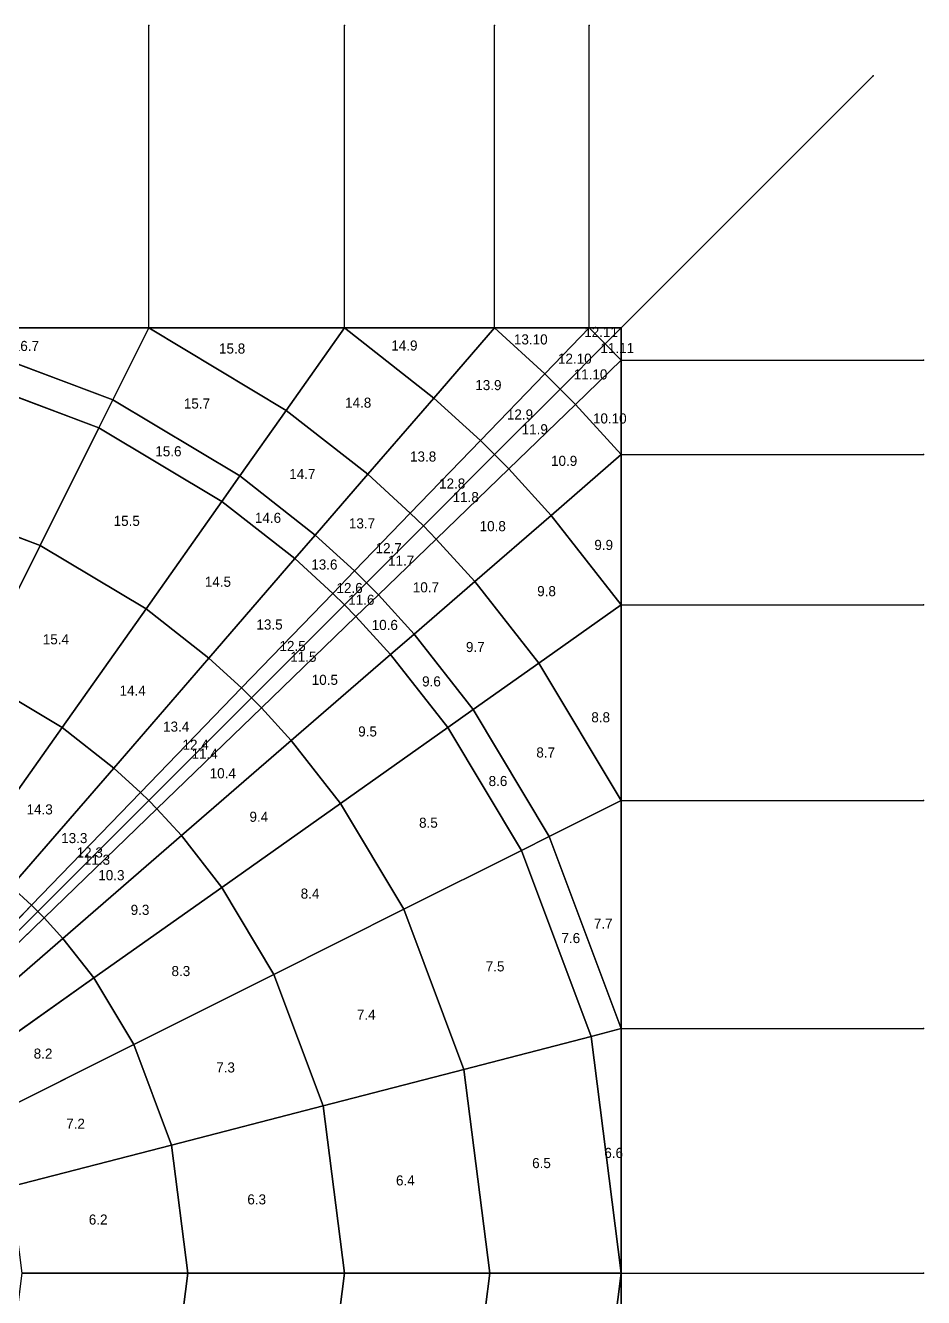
# Model space of a CAD drawing. Header units: metres. Extents: x -2.48 to 2.48, y -2.48 to 2.48.
# Drawn here: x 0.693 to 2.475, y -0.048 to 2.475 of the extents above; entities that cross this region are included whole.
import ezdxf
from ezdxf.enums import TextEntityAlignment as Align

# ---------------------------------------------------------------- set-up
doc = ezdxf.new("R2010")
doc.units = ezdxf.units.M

msp = doc.modelspace()

# ---------------------------------------------------------------- linework, layer by layer
at = {"layer": 'ang'}
msp.add_line((1.875, 1.875, 0), (2.375, 2.375, -10), dxfattribs=at)
msp.add_point((2.375, 2.375, -10), dxfattribs=at)
at = {"layer": 'ArchiBranchesEsterni'}
for p, q in [((0.9375, 1.875, 1.6238), (0.9375, 2.475, -1.3762)), ((1.3258, 1.875, 1.3258), (1.3258, 2.475, -1.6742)), ((1.6238, 1.875, 0.9375), (1.6238, 2.475, -2.0625)), ((1.8111, 1.875, 0.4853), (1.8111, 2.475, -2.5147)), ((1.875, 1.8111, 0.4853), (2.475, 1.8111, -2.5147)), ((1.875, 1.6238, 0.9375), (2.475, 1.6238, -2.0625)), ((1.875, 1.3258, 1.3258), (2.475, 1.3258, -1.6742)), ((1.875, 0.9375, 1.6238), (2.475, 0.9375, -1.3762)), ((1.875, 0.4853, 1.8111), (2.475, 0.4853, -1.1889)), ((1.875, 0, 1.875), (2.475, 0, -1.125))]:
    msp.add_line(p, q, dxfattribs=at)
at = {"layer": 'ArcoBranches'}
for p, q in [((0.9375, 1.875, 1.6238), (0.4853, 1.875, 1.8111)), ((1.3258, 1.875, 1.3258), (0.9375, 1.875, 1.6238)), ((1.6238, 1.875, 0.9375), (1.3258, 1.875, 1.3258)), ((1.8111, 1.875, 0.4853), (1.6238, 1.875, 0.9375)), ((1.875, 1.875, 0), (1.8111, 1.875, 0.4853)), ((1.875, 1.8111, 0.4853), (1.875, 1.875, 0)), ((1.875, 1.6238, 0.9375), (1.875, 1.8111, 0.4853)), ((1.875, 1.3258, 1.3258), (1.875, 1.6238, 0.9375)), ((1.875, 0.9375, 1.6238), (1.875, 1.3258, 1.3258)), ((1.875, 0.4853, 1.8111), (1.875, 0.9375, 1.6238)), ((1.875, 0, 1.875), (1.875, 0.4853, 1.8111)), ((1.875, -0.4853, 1.8111), (1.875, 0, 1.875))]:
    msp.add_line(p, q, dxfattribs=at)
at = {"layer": 'ColmoBranches'}
for p, q in [((0.6863, 0, 2.5613), (1.0147, 0, 2.4498)), ((1.0147, 0, 2.4498), (1.3258, 0, 2.2964)), ((1.3258, 0, 2.2964), (1.6142, 0, 2.1037)), ((1.6142, 0, 2.1037), (1.875, 0, 1.875))]:
    msp.add_line(p, q, dxfattribs=at)
at = {"layer": 'ColmoNodes'}
for p in [(1.0147, 0, 2.4498), (1.3258, 0, 2.2964), (1.6142, 0, 2.1037), (1.875, 0, 1.875)]:
    msp.add_point(p, dxfattribs=at)
at = {"layer": 'DiagonaliBranches'}
for p, q in [((1.8433, 1.8433, 0.4853), (1.875, 1.875, 0)), ((1.7539, 1.7539, 0.9375), (1.8433, 1.8433, 0.4853)), ((1.6238, 1.6238, 1.3258), (1.7539, 1.7539, 0.9375)), ((1.4823, 1.4823, 1.6238), (1.6238, 1.6238, 1.3258)), ((1.3695, 1.3695, 1.8111), (1.4823, 1.4823, 1.6238)), ((1.3258, 1.3258, 1.875), (1.3695, 1.3695, 1.8111)), ((1.1414, 1.1414, 2.1037), (1.3258, 1.3258, 1.875)), ((0.9375, 0.9375, 2.2964), (1.1414, 1.1414, 2.1037)), ((0.7175, 0.7175, 2.4498), (0.9375, 0.9375, 2.2964)), ((0.4853, 0.4853, 2.5613), (0.7175, 0.7175, 2.4498))]:
    msp.add_line(p, q, dxfattribs=at)
at = {"layer": 'DiagonaliNodes'}
for p in [(1.875, 1.875, 0), (1.8433, 1.8433, 0.4853), (1.7539, 1.7539, 0.9375), (1.6238, 1.6238, 1.3258), (1.4823, 1.4823, 1.6238), (1.3695, 1.3695, 1.8111), (1.3258, 1.3258, 1.875), (1.1414, 1.1414, 2.1037), (0.9375, 0.9375, 2.2964), (0.7175, 0.7175, 2.4498)]:
    msp.add_point(p, dxfattribs=at)
at = {"layer": 'Faces'}
for points in [[(0.8385, 1.6771, 1.875), (0.4698, 1.8152, 1.875), (0.4853, 1.875, 1.8111), (0.8662, 1.7323, 1.8111)], [(0.8662, 1.7323, 1.8111), (0.4853, 1.875, 1.8111), (0.4853, 1.875, 1.8111), (0.9375, 1.875, 1.6238)], [(1.1182, 1.5814, 1.8111), (0.8662, 1.7323, 1.8111), (0.9375, 1.875, 1.6238), (1.2103, 1.7116, 1.6238)], [(1.2103, 1.7116, 1.6238), (0.9375, 1.875, 1.6238), (0.9375, 1.875, 1.6238), (1.3258, 1.875, 1.3258)], [(1.3724, 1.5847, 1.6238), (1.2103, 1.7116, 1.6238), (1.3258, 1.875, 1.3258), (1.5033, 1.7359, 1.3258)], [(1.5033, 1.7359, 1.3258), (1.3258, 1.875, 1.3258), (1.3258, 1.875, 1.3258), (1.6238, 1.875, 0.9375)], [(1.5954, 1.6517, 1.3258), (1.5033, 1.7359, 1.3258), (1.6238, 1.875, 0.9375), (1.7232, 1.784, 0.9375)], [(1.7232, 1.784, 0.9375), (1.6238, 1.875, 0.9375), (1.6238, 1.875, 0.9375), (1.8111, 1.875, 0.4853)], [(1.7539, 1.7539, 0.9375), (1.7232, 1.784, 0.9375), (1.8111, 1.875, 0.4853), (1.8433, 1.8433, 0.4853)], [(1.8433, 1.8433, 0.4853), (1.8111, 1.875, 0.4853), (1.8111, 1.875, 0.4853), (1.875, 1.875, 0)], [(1.875, 1.8111, 0.4853), (1.8433, 1.8433, 0.4853), (1.875, 1.875, 0), (1.875, 1.8111, 0.4853)], [(1.784, 1.7232, 0.9375), (1.7539, 1.7539, 0.9375), (1.8433, 1.8433, 0.4853), (1.875, 1.8111, 0.4853)], [(0.7219, 1.4438, 2.1037), (0.4045, 1.5627, 2.1037), (0.4698, 1.8152, 1.875), (0.8385, 1.6771, 1.875)], [(1.875, 1.6238, 0.9375), (1.784, 1.7232, 0.9375), (1.875, 1.8111, 0.4853), (1.875, 1.6238, 0.9375)], [(1.6238, 1.6238, 1.3258), (1.5954, 1.6517, 1.3258), (1.7232, 1.784, 0.9375), (1.7539, 1.7539, 0.9375)], [(1.6517, 1.5954, 1.3258), (1.6238, 1.6238, 1.3258), (1.7539, 1.7539, 0.9375), (1.784, 1.7232, 0.9375)], [(1.0825, 1.5309, 1.875), (0.8385, 1.6771, 1.875), (0.8662, 1.7323, 1.8111), (1.1182, 1.5814, 1.8111)], [(1.4564, 1.5078, 1.6238), (1.3724, 1.5847, 1.6238), (1.5033, 1.7359, 1.3258), (1.5954, 1.6517, 1.3258)], [(1.7359, 1.5033, 1.3258), (1.6517, 1.5954, 1.3258), (1.784, 1.7232, 0.9375), (1.875, 1.6238, 0.9375)], [(1.2679, 1.4641, 1.8111), (1.1182, 1.5814, 1.8111), (1.2103, 1.7116, 1.6238), (1.3724, 1.5847, 1.6238)], [(0.932, 1.318, 2.1037), (0.7219, 1.4438, 2.1037), (0.8385, 1.6771, 1.875), (1.0825, 1.5309, 1.875)], [(1.4823, 1.4823, 1.6238), (1.4564, 1.5078, 1.6238), (1.5954, 1.6517, 1.3258), (1.6238, 1.6238, 1.3258)], [(1.5078, 1.4564, 1.6238), (1.4823, 1.4823, 1.6238), (1.6238, 1.6238, 1.3258), (1.6517, 1.5954, 1.3258)], [(1.875, 1.3258, 1.3258), (1.7359, 1.5033, 1.3258), (1.875, 1.6238, 0.9375), (1.875, 1.3258, 1.3258)], [(1.5847, 1.3724, 1.6238), (1.5078, 1.4564, 1.6238), (1.6517, 1.5954, 1.3258), (1.7359, 1.5033, 1.3258)], [(1.2275, 1.4174, 1.875), (1.0825, 1.5309, 1.875), (1.1182, 1.5814, 1.8111), (1.2679, 1.4641, 1.8111)], [(1.3456, 1.393, 1.8111), (1.2679, 1.4641, 1.8111), (1.3724, 1.5847, 1.6238), (1.4564, 1.5078, 1.6238)], [(0.5929, 1.1859, 2.2964), (0.3322, 1.2835, 2.2964), (0.4045, 1.5627, 2.1037), (0.7219, 1.4438, 2.1037)], [(1.0568, 1.2202, 2.1037), (0.932, 1.318, 2.1037), (1.0825, 1.5309, 1.875), (1.2275, 1.4174, 1.875)], [(1.3695, 1.3695, 1.8111), (1.3456, 1.393, 1.8111), (1.4564, 1.5078, 1.6238), (1.4823, 1.4823, 1.6238)], [(1.7116, 1.2103, 1.6238), (1.5847, 1.3724, 1.6238), (1.7359, 1.5033, 1.3258), (1.875, 1.3258, 1.3258)], [(1.3026, 1.3486, 1.875), (1.2275, 1.4174, 1.875), (1.2679, 1.4641, 1.8111), (1.3456, 1.393, 1.8111)], [(1.393, 1.3456, 1.8111), (1.3695, 1.3695, 1.8111), (1.4823, 1.4823, 1.6238), (1.5078, 1.4564, 1.6238)], [(0.7655, 1.0825, 2.2964), (0.5929, 1.1859, 2.2964), (0.7219, 1.4438, 2.1037), (0.932, 1.318, 2.1037)], [(1.4641, 1.2679, 1.8111), (1.393, 1.3456, 1.8111), (1.5078, 1.4564, 1.6238), (1.5847, 1.3724, 1.6238)], [(1.1215, 1.161, 2.1037), (1.0568, 1.2202, 2.1037), (1.2275, 1.4174, 1.875), (1.3026, 1.3486, 1.875)], [(1.3258, 1.3258, 1.875), (1.3026, 1.3486, 1.875), (1.3456, 1.393, 1.8111), (1.3695, 1.3695, 1.8111)], [(1.3486, 1.3026, 1.875), (1.3258, 1.3258, 1.875), (1.3695, 1.3695, 1.8111), (1.393, 1.3456, 1.8111)], [(1.5814, 1.1182, 1.8111), (1.4641, 1.2679, 1.8111), (1.5847, 1.3724, 1.6238), (1.7116, 1.2103, 1.6238)], [(1.1414, 1.1414, 2.1037), (1.1215, 1.161, 2.1037), (1.3026, 1.3486, 1.875), (1.3258, 1.3258, 1.875)], [(1.4174, 1.2275, 1.875), (1.3486, 1.3026, 1.875), (1.393, 1.3456, 1.8111), (1.4641, 1.2679, 1.8111)], [(0.868, 1.0022, 2.2964), (0.7655, 1.0825, 2.2964), (0.932, 1.318, 2.1037), (1.0568, 1.2202, 2.1037)], [(1.161, 1.1215, 2.1037), (1.1414, 1.1414, 2.1037), (1.3258, 1.3258, 1.875), (1.3486, 1.3026, 1.875)], [(1.875, 0.9375, 1.6238), (1.7116, 1.2103, 1.6238), (1.875, 1.3258, 1.3258), (1.875, 0.9375, 1.6238)], [(1.2202, 1.0568, 2.1037), (1.161, 1.1215, 2.1037), (1.3486, 1.3026, 1.875), (1.4174, 1.2275, 1.875)], [(1.5309, 1.0825, 1.875), (1.4174, 1.2275, 1.875), (1.4641, 1.2679, 1.8111), (1.5814, 1.1182, 1.8111)], [(0.9211, 0.9536, 2.2964), (0.868, 1.0022, 2.2964), (1.0568, 1.2202, 2.1037), (1.1215, 1.161, 2.1037)], [(1.318, 0.932, 2.1037), (1.2202, 1.0568, 2.1037), (1.4174, 1.2275, 1.875), (1.5309, 1.0825, 1.875)], [(1.7323, 0.8662, 1.8111), (1.5814, 1.1182, 1.8111), (1.7116, 1.2103, 1.6238), (1.875, 0.9375, 1.6238)], [(0.5859, 0.8285, 2.4498), (0.4538, 0.9076, 2.4498), (0.5929, 1.1859, 2.2964), (0.7655, 1.0825, 2.2964)], [(0.9375, 0.9375, 2.2964), (0.9211, 0.9536, 2.2964), (1.1215, 1.161, 2.1037), (1.1414, 1.1414, 2.1037)], [(0.9536, 0.9211, 2.2964), (0.9375, 0.9375, 2.2964), (1.1414, 1.1414, 2.1037), (1.161, 1.1215, 2.1037)], [(1.0022, 0.868, 2.2964), (0.9536, 0.9211, 2.2964), (1.161, 1.1215, 2.1037), (1.2202, 1.0568, 2.1037)], [(1.6771, 0.8385, 1.875), (1.5309, 1.0825, 1.875), (1.5814, 1.1182, 1.8111), (1.7323, 0.8662, 1.8111)], [(0.6643, 0.7671, 2.4498), (0.5859, 0.8285, 2.4498), (0.7655, 1.0825, 2.2964), (0.868, 1.0022, 2.2964)], [(1.4438, 0.7219, 2.1037), (1.318, 0.932, 2.1037), (1.5309, 1.0825, 1.875), (1.6771, 0.8385, 1.875)], [(1.0825, 0.7655, 2.2964), (1.0022, 0.868, 2.2964), (1.2202, 1.0568, 2.1037), (1.318, 0.932, 2.1037)], [(0.705, 0.7299, 2.4498), (0.6643, 0.7671, 2.4498), (0.868, 1.0022, 2.2964), (0.9211, 0.9536, 2.2964)], [(0.7175, 0.7175, 2.4498), (0.705, 0.7299, 2.4498), (0.9211, 0.9536, 2.2964), (0.9375, 0.9375, 2.2964)], [(0.7299, 0.705, 2.4498), (0.7175, 0.7175, 2.4498), (0.9375, 0.9375, 2.2964), (0.9536, 0.9211, 2.2964)], [(1.875, 0.4853, 1.8111), (1.7323, 0.8662, 1.8111), (1.875, 0.9375, 1.6238), (1.875, 0.4853, 1.8111)], [(0.7671, 0.6643, 2.4498), (0.7299, 0.705, 2.4498), (0.9536, 0.9211, 2.2964), (1.0022, 0.868, 2.2964)], [(1.1859, 0.5929, 2.2964), (1.0825, 0.7655, 2.2964), (1.318, 0.932, 2.1037), (1.4438, 0.7219, 2.1037)], [(0.8285, 0.5859, 2.4498), (0.7671, 0.6643, 2.4498), (1.0022, 0.868, 2.2964), (1.0825, 0.7655, 2.2964)], [(1.8152, 0.4698, 1.875), (1.6771, 0.8385, 1.875), (1.7323, 0.8662, 1.8111), (1.875, 0.4853, 1.8111)], [(1.5627, 0.4045, 2.1037), (1.4438, 0.7219, 2.1037), (1.6771, 0.8385, 1.875), (1.8152, 0.4698, 1.875)], [(0.4768, 0.4936, 2.5613), (0.4493, 0.5188, 2.5613), (0.6643, 0.7671, 2.4498), (0.705, 0.7299, 2.4498)], [(0.9076, 0.4538, 2.4498), (0.8285, 0.5859, 2.4498), (1.0825, 0.7655, 2.2964), (1.1859, 0.5929, 2.2964)], [(0.4853, 0.4853, 2.5613), (0.4768, 0.4936, 2.5613), (0.705, 0.7299, 2.4498), (0.7175, 0.7175, 2.4498)], [(0.4936, 0.4768, 2.5613), (0.4853, 0.4853, 2.5613), (0.7175, 0.7175, 2.4498), (0.7299, 0.705, 2.4498)], [(1.2835, 0.3322, 2.2964), (1.1859, 0.5929, 2.2964), (1.4438, 0.7219, 2.1037), (1.5627, 0.4045, 2.1037)], [(0.5188, 0.4493, 2.5613), (0.4936, 0.4768, 2.5613), (0.7299, 0.705, 2.4498), (0.7671, 0.6643, 2.4498)], [(0.5604, 0.3962, 2.5613), (0.5188, 0.4493, 2.5613), (0.7671, 0.6643, 2.4498), (0.8285, 0.5859, 2.4498)], [(0.6138, 0.3069, 2.5613), (0.5604, 0.3962, 2.5613), (0.8285, 0.5859, 2.4498), (0.9076, 0.4538, 2.4498)], [(0.9824, 0.2543, 2.4498), (0.9076, 0.4538, 2.4498), (1.1859, 0.5929, 2.2964), (1.2835, 0.3322, 2.2964)], [(1.875, 0, 1.875), (1.8152, 0.4698, 1.875), (1.875, 0.4853, 1.8111), (1.875, 0, 1.875)], [(1.6142, 0, 2.1037), (1.5627, 0.4045, 2.1037), (1.8152, 0.4698, 1.875), (1.875, 0, 1.875)], [(0.6644, 0.172, 2.5613), (0.6138, 0.3069, 2.5613), (0.9076, 0.4538, 2.4498), (0.9824, 0.2543, 2.4498)], [(1.3258, 0, 2.2964), (1.2835, 0.3322, 2.2964), (1.5627, 0.4045, 2.1037), (1.6142, 0, 2.1037)], [(1.0147, 0, 2.4498), (0.9824, 0.2543, 2.4498), (1.2835, 0.3322, 2.2964), (1.3258, 0, 2.2964)], [(0.6863, 0, 2.5613), (0.6644, 0.172, 2.5613), (0.9824, 0.2543, 2.4498), (1.0147, 0, 2.4498)], [(0.6644, -0.172, 2.5613), (0.6863, 0, 2.5613), (1.0147, 0, 2.4498), (0.9824, -0.2543, 2.4498)], [(0.9824, -0.2543, 2.4498), (1.0147, 0, 2.4498), (1.3258, 0, 2.2964), (1.2835, -0.3322, 2.2964)], [(1.2835, -0.3322, 2.2964), (1.3258, 0, 2.2964), (1.6142, 0, 2.1037), (1.5627, -0.4045, 2.1037)], [(1.5627, -0.4045, 2.1037), (1.6142, 0, 2.1037), (1.875, 0, 1.875), (1.8152, -0.4698, 1.875)], [(1.8152, -0.4698, 1.875), (1.875, 0, 1.875), (1.875, 0, 1.875), (1.875, -0.4853, 1.8111)]]:
    msp.add_3dface(points, dxfattribs=at)
at = {"layer": 'MeridianiBranches'}
for p, q in [((0.8662, 1.7323, 1.8111), (0.9375, 1.875, 1.6238)), ((1.2103, 1.7116, 1.6238), (1.3258, 1.875, 1.3258)), ((1.5033, 1.7359, 1.3258), (1.6238, 1.875, 0.9375)), ((1.7232, 1.784, 0.9375), (1.8111, 1.875, 0.4853)), ((1.784, 1.7232, 0.9375), (1.875, 1.8111, 0.4853)), ((1.5954, 1.6517, 1.3258), (1.7232, 1.784, 0.9375)), ((0.8385, 1.6771, 1.875), (0.8662, 1.7323, 1.8111)), ((1.3724, 1.5847, 1.6238), (1.5033, 1.7359, 1.3258)), ((1.6517, 1.5954, 1.3258), (1.784, 1.7232, 0.9375)), ((1.1182, 1.5814, 1.8111), (1.2103, 1.7116, 1.6238)), ((0.7219, 1.4438, 2.1037), (0.8385, 1.6771, 1.875)), ((1.4564, 1.5078, 1.6238), (1.5954, 1.6517, 1.3258)), ((1.7359, 1.5033, 1.3258), (1.875, 1.6238, 0.9375)), ((1.5078, 1.4564, 1.6238), (1.6517, 1.5954, 1.3258)), ((1.0825, 1.5309, 1.875), (1.1182, 1.5814, 1.8111)), ((1.2679, 1.4641, 1.8111), (1.3724, 1.5847, 1.6238)), ((0.932, 1.318, 2.1037), (1.0825, 1.5309, 1.875)), ((1.3456, 1.393, 1.8111), (1.4564, 1.5078, 1.6238)), ((1.5847, 1.3724, 1.6238), (1.7359, 1.5033, 1.3258)), ((1.2275, 1.4174, 1.875), (1.2679, 1.4641, 1.8111)), ((0.5929, 1.1859, 2.2964), (0.7219, 1.4438, 2.1037)), ((1.393, 1.3456, 1.8111), (1.5078, 1.4564, 1.6238)), ((1.0568, 1.2202, 2.1037), (1.2275, 1.4174, 1.875)), ((1.3026, 1.3486, 1.875), (1.3456, 1.393, 1.8111)), ((1.4641, 1.2679, 1.8111), (1.5847, 1.3724, 1.6238)), ((1.1215, 1.161, 2.1037), (1.3026, 1.3486, 1.875)), ((1.3486, 1.3026, 1.875), (1.393, 1.3456, 1.8111)), ((0.7655, 1.0825, 2.2964), (0.932, 1.318, 2.1037)), ((1.7116, 1.2103, 1.6238), (1.875, 1.3258, 1.3258)), ((1.161, 1.1215, 2.1037), (1.3486, 1.3026, 1.875)), ((1.4174, 1.2275, 1.875), (1.4641, 1.2679, 1.8111)), ((0.868, 1.0022, 2.2964), (1.0568, 1.2202, 2.1037)), ((1.2202, 1.0568, 2.1037), (1.4174, 1.2275, 1.875)), ((1.5814, 1.1182, 1.8111), (1.7116, 1.2103, 1.6238)), ((0.9211, 0.9536, 2.2964), (1.1215, 1.161, 2.1037)), ((0.9536, 0.9211, 2.2964), (1.161, 1.1215, 2.1037)), ((1.5309, 1.0825, 1.875), (1.5814, 1.1182, 1.8111)), ((0.5859, 0.8285, 2.4498), (0.7655, 1.0825, 2.2964)), ((1.318, 0.932, 2.1037), (1.5309, 1.0825, 1.875)), ((1.0022, 0.868, 2.2964), (1.2202, 1.0568, 2.1037)), ((0.6643, 0.7671, 2.4498), (0.868, 1.0022, 2.2964)), ((0.705, 0.7299, 2.4498), (0.9211, 0.9536, 2.2964)), ((1.7323, 0.8662, 1.8111), (1.875, 0.9375, 1.6238)), ((0.7299, 0.705, 2.4498), (0.9536, 0.9211, 2.2964)), ((1.0825, 0.7655, 2.2964), (1.318, 0.932, 2.1037)), ((0.7671, 0.6643, 2.4498), (1.0022, 0.868, 2.2964)), ((1.6771, 0.8385, 1.875), (1.7323, 0.8662, 1.8111)), ((1.4438, 0.7219, 2.1037), (1.6771, 0.8385, 1.875)), ((0.8285, 0.5859, 2.4498), (1.0825, 0.7655, 2.2964)), ((0.4768, 0.4936, 2.5613), (0.705, 0.7299, 2.4498)), ((1.1859, 0.5929, 2.2964), (1.4438, 0.7219, 2.1037)), ((0.4936, 0.4768, 2.5613), (0.7299, 0.705, 2.4498)), ((0.5188, 0.4493, 2.5613), (0.7671, 0.6643, 2.4498)), ((0.5604, 0.3962, 2.5613), (0.8285, 0.5859, 2.4498)), ((0.9076, 0.4538, 2.4498), (1.1859, 0.5929, 2.2964)), ((1.8152, 0.4698, 1.875), (1.875, 0.4853, 1.8111)), ((1.5627, 0.4045, 2.1037), (1.8152, 0.4698, 1.875)), ((0.6138, 0.3069, 2.5613), (0.9076, 0.4538, 2.4498)), ((1.2835, 0.3322, 2.2964), (1.5627, 0.4045, 2.1037)), ((0.9824, 0.2543, 2.4498), (1.2835, 0.3322, 2.2964)), ((0.6644, 0.172, 2.5613), (0.9824, 0.2543, 2.4498))]:
    msp.add_line(p, q, dxfattribs=at)
at = {"layer": 'NodiEsterniEsterni'}
for p in [(0.9375, 2.475, -1.3762), (1.3258, 2.475, -1.6742), (1.6238, 2.475, -2.0625), (1.8111, 2.475, -2.5147), (2.475, 1.8111, -2.5147), (2.475, 1.6238, -2.0625), (2.475, 1.3258, -1.6742), (2.475, 0.9375, -1.3762), (2.475, 0.4853, -1.1889), (2.475, 0, -1.125)]:
    msp.add_point(p, dxfattribs=at)
at = {"layer": 'NodiInterni'}
for p in [(0.9375, 1.875, 1.6238), (1.3258, 1.875, 1.3258), (1.6238, 1.875, 0.9375), (1.8111, 1.875, 0.4853), (1.875, 1.8111, 0.4853), (1.7232, 1.784, 0.9375), (0.8662, 1.7323, 1.8111), (1.5033, 1.7359, 1.3258), (1.784, 1.7232, 0.9375), (1.2103, 1.7116, 1.6238), (0.8385, 1.6771, 1.875), (1.5954, 1.6517, 1.3258), (1.875, 1.6238, 0.9375), (1.6517, 1.5954, 1.3258), (1.1182, 1.5814, 1.8111), (1.3724, 1.5847, 1.6238), (1.0825, 1.5309, 1.875), (1.4564, 1.5078, 1.6238), (1.7359, 1.5033, 1.3258), (1.2679, 1.4641, 1.8111), (0.7219, 1.4438, 2.1037), (1.5078, 1.4564, 1.6238), (1.2275, 1.4174, 1.875), (1.3456, 1.393, 1.8111), (1.5847, 1.3724, 1.6238), (1.3026, 1.3486, 1.875), (1.393, 1.3456, 1.8111), (0.932, 1.318, 2.1037), (1.875, 1.3258, 1.3258), (1.3486, 1.3026, 1.875), (1.4641, 1.2679, 1.8111), (1.0568, 1.2202, 2.1037), (1.4174, 1.2275, 1.875), (1.7116, 1.2103, 1.6238), (1.1215, 1.161, 2.1037), (1.161, 1.1215, 2.1037), (1.5814, 1.1182, 1.8111), (0.7655, 1.0825, 2.2964), (1.5309, 1.0825, 1.875), (1.2202, 1.0568, 2.1037), (0.868, 1.0022, 2.2964), (0.9211, 0.9536, 2.2964), (1.875, 0.9375, 1.6238), (0.9536, 0.9211, 2.2964), (1.318, 0.932, 2.1037), (1.0022, 0.868, 2.2964), (1.7323, 0.8662, 1.8111), (1.6771, 0.8385, 1.875), (1.0825, 0.7655, 2.2964), (0.705, 0.7299, 2.4498), (1.4438, 0.7219, 2.1037), (0.7299, 0.705, 2.4498), (0.7671, 0.6643, 2.4498), (0.8285, 0.5859, 2.4498), (1.1859, 0.5929, 2.2964), (1.875, 0.4853, 1.8111), (1.8152, 0.4698, 1.875), (0.9076, 0.4538, 2.4498), (1.5627, 0.4045, 2.1037), (1.2835, 0.3322, 2.2964), (0.9824, 0.2543, 2.4498)]:
    msp.add_point(p, dxfattribs=at)
at = {"layer": 'ParalleliBranches'}
for p, q in [((0.8662, 1.7323, 1.8111), (0.4853, 1.875, 1.8111)), ((1.2103, 1.7116, 1.6238), (0.9375, 1.875, 1.6238)), ((1.5033, 1.7359, 1.3258), (1.3258, 1.875, 1.3258)), ((1.7232, 1.784, 0.9375), (1.6238, 1.875, 0.9375)), ((1.8433, 1.8433, 0.4853), (1.8111, 1.875, 0.4853)), ((1.875, 1.8111, 0.4853), (1.8433, 1.8433, 0.4853)), ((0.8385, 1.6771, 1.875), (0.4698, 1.8152, 1.875)), ((1.7539, 1.7539, 0.9375), (1.7232, 1.784, 0.9375)), ((1.784, 1.7232, 0.9375), (1.7539, 1.7539, 0.9375)), ((1.1182, 1.5814, 1.8111), (0.8662, 1.7323, 1.8111)), ((1.5954, 1.6517, 1.3258), (1.5033, 1.7359, 1.3258)), ((1.875, 1.6238, 0.9375), (1.784, 1.7232, 0.9375)), ((1.3724, 1.5847, 1.6238), (1.2103, 1.7116, 1.6238)), ((1.0825, 1.5309, 1.875), (0.8385, 1.6771, 1.875)), ((1.6238, 1.6238, 1.3258), (1.5954, 1.6517, 1.3258)), ((1.6517, 1.5954, 1.3258), (1.6238, 1.6238, 1.3258)), ((1.7359, 1.5033, 1.3258), (1.6517, 1.5954, 1.3258)), ((1.2679, 1.4641, 1.8111), (1.1182, 1.5814, 1.8111)), ((1.4564, 1.5078, 1.6238), (1.3724, 1.5847, 1.6238)), ((0.7219, 1.4438, 2.1037), (0.4045, 1.5627, 2.1037)), ((1.2275, 1.4174, 1.875), (1.0825, 1.5309, 1.875)), ((1.4823, 1.4823, 1.6238), (1.4564, 1.5078, 1.6238)), ((1.875, 1.3258, 1.3258), (1.7359, 1.5033, 1.3258)), ((1.3456, 1.393, 1.8111), (1.2679, 1.4641, 1.8111)), ((1.5078, 1.4564, 1.6238), (1.4823, 1.4823, 1.6238)), ((0.932, 1.318, 2.1037), (0.7219, 1.4438, 2.1037)), ((1.5847, 1.3724, 1.6238), (1.5078, 1.4564, 1.6238)), ((1.3026, 1.3486, 1.875), (1.2275, 1.4174, 1.875)), ((1.3695, 1.3695, 1.8111), (1.3456, 1.393, 1.8111)), ((1.393, 1.3456, 1.8111), (1.3695, 1.3695, 1.8111)), ((1.7116, 1.2103, 1.6238), (1.5847, 1.3724, 1.6238)), ((1.3258, 1.3258, 1.875), (1.3026, 1.3486, 1.875)), ((1.4641, 1.2679, 1.8111), (1.393, 1.3456, 1.8111)), ((1.0568, 1.2202, 2.1037), (0.932, 1.318, 2.1037)), ((1.3486, 1.3026, 1.875), (1.3258, 1.3258, 1.875)), ((1.4174, 1.2275, 1.875), (1.3486, 1.3026, 1.875)), ((1.5814, 1.1182, 1.8111), (1.4641, 1.2679, 1.8111)), ((1.1215, 1.161, 2.1037), (1.0568, 1.2202, 2.1037)), ((1.5309, 1.0825, 1.875), (1.4174, 1.2275, 1.875)), ((1.875, 0.9375, 1.6238), (1.7116, 1.2103, 1.6238)), ((0.7655, 1.0825, 2.2964), (0.5929, 1.1859, 2.2964)), ((1.1414, 1.1414, 2.1037), (1.1215, 1.161, 2.1037)), ((1.161, 1.1215, 2.1037), (1.1414, 1.1414, 2.1037)), ((1.2202, 1.0568, 2.1037), (1.161, 1.1215, 2.1037)), ((1.7323, 0.8662, 1.8111), (1.5814, 1.1182, 1.8111)), ((0.868, 1.0022, 2.2964), (0.7655, 1.0825, 2.2964)), ((1.6771, 0.8385, 1.875), (1.5309, 1.0825, 1.875)), ((1.318, 0.932, 2.1037), (1.2202, 1.0568, 2.1037)), ((0.9211, 0.9536, 2.2964), (0.868, 1.0022, 2.2964)), ((0.9375, 0.9375, 2.2964), (0.9211, 0.9536, 2.2964)), ((0.9536, 0.9211, 2.2964), (0.9375, 0.9375, 2.2964)), ((1.0022, 0.868, 2.2964), (0.9536, 0.9211, 2.2964)), ((1.4438, 0.7219, 2.1037), (1.318, 0.932, 2.1037)), ((1.0825, 0.7655, 2.2964), (1.0022, 0.868, 2.2964)), ((1.875, 0.4853, 1.8111), (1.7323, 0.8662, 1.8111)), ((1.8152, 0.4698, 1.875), (1.6771, 0.8385, 1.875)), ((0.705, 0.7299, 2.4498), (0.6643, 0.7671, 2.4498)), ((1.1859, 0.5929, 2.2964), (1.0825, 0.7655, 2.2964)), ((0.7175, 0.7175, 2.4498), (0.705, 0.7299, 2.4498)), ((0.7299, 0.705, 2.4498), (0.7175, 0.7175, 2.4498)), ((1.5627, 0.4045, 2.1037), (1.4438, 0.7219, 2.1037)), ((0.7671, 0.6643, 2.4498), (0.7299, 0.705, 2.4498)), ((0.8285, 0.5859, 2.4498), (0.7671, 0.6643, 2.4498)), ((0.9076, 0.4538, 2.4498), (0.8285, 0.5859, 2.4498)), ((1.2835, 0.3322, 2.2964), (1.1859, 0.5929, 2.2964)), ((1.875, 0, 1.875), (1.8152, 0.4698, 1.875)), ((0.9824, 0.2543, 2.4498), (0.9076, 0.4538, 2.4498)), ((1.6142, 0, 2.1037), (1.5627, 0.4045, 2.1037)), ((1.3258, 0, 2.2964), (1.2835, 0.3322, 2.2964)), ((1.0147, 0, 2.4498), (0.9824, 0.2543, 2.4498)), ((0.9824, -0.2543, 2.4498), (1.0147, 0, 2.4498)), ((1.2835, -0.3322, 2.2964), (1.3258, 0, 2.2964)), ((1.5627, -0.4045, 2.1037), (1.6142, 0, 2.1037)), ((1.8152, -0.4698, 1.875), (1.875, 0, 1.875))]:
    msp.add_line(p, q, dxfattribs=at)

# ---------------------------------------------------------------- texts
at = {"layer": 'FacesName'}
for s, p in [('12.11', (1.8351, 1.8671, 0.364)), ('16.7', (0.6936, 1.8393, 1.7643)), ('15.8', (1.1028, 1.8342, 1.5493)), ('14.9', (1.4447, 1.8402, 1.2287)), ('13.10', (1.6955, 1.8523, 0.8244)), ('11.11', (1.8671, 1.8351, 0.364)), ('12.10', (1.7829, 1.8141, 0.7114)), ('11.10', (1.8141, 1.7829, 0.7114)), ('13.9', (1.6114, 1.7617, 1.1317)), ('15.7', (1.033, 1.7251, 1.7175)), ('14.8', (1.353, 1.7268, 1.4748)), ('12.9', (1.6741, 1.7034, 1.1317)), ('10.10', (1.8523, 1.6955, 0.8244)), ('11.9', (1.7034, 1.6741, 1.1317)), ('15.6', (0.9764, 1.6304, 1.8431)), ('13.8', (1.4819, 1.62, 1.4748)), ('10.9', (1.7617, 1.6114, 1.1317)), ('14.7', (1.2422, 1.5854, 1.7175)), ('12.8', (1.5395, 1.5664, 1.4748)), ('11.8', (1.5664, 1.5395, 1.4748)), ('15.5', (0.8937, 1.4924, 1.9893)), ('14.6', (1.174, 1.4984, 1.8431)), ('13.7', (1.3606, 1.4874, 1.7175)), ('10.8', (1.62, 1.4819, 1.4748)), ('12.7', (1.4135, 1.4382, 1.7175)), ('9.9', (1.8402, 1.4447, 1.2287)), ('13.6', (1.2859, 1.4058, 1.8431)), ('11.7', (1.4382, 1.4135, 1.7175)), ('14.5', (1.0747, 1.3716, 1.9893)), ('12.6', (1.3359, 1.3592, 1.8431)), ('10.7', (1.4874, 1.3606, 1.7175)), ('9.8', (1.7268, 1.353, 1.4748)), ('11.6', (1.3592, 1.3359, 1.8431)), ('13.5', (1.1771, 1.2868, 1.9893)), ('10.6', (1.4058, 1.2859, 1.8431)), ('15.4', (0.7531, 1.2575, 2.2)), ('12.5', (1.2228, 1.2442, 1.9893)), ('9.7', (1.5854, 1.2422, 1.7175)), ('11.5', (1.2442, 1.2228, 1.9893)), ('10.5', (1.2868, 1.1771, 1.9893)), ('14.4', (0.9055, 1.1558, 2.2)), ('9.6', (1.4984, 1.174, 1.8431)), ('8.8', (1.8342, 1.1028, 1.5493)), ('13.4', (0.9918, 1.0843, 2.2)), ('9.5', (1.3716, 1.0747, 1.9893)), ('12.4', (1.0304, 1.0484, 2.2)), ('11.4', (1.0484, 1.0304, 2.2)), ('8.7', (1.7251, 1.033, 1.7175)), ('10.4', (1.0843, 0.9918, 2.2)), ('8.6', (1.6304, 0.9764, 1.8431)), ('14.3', (0.7209, 0.9201, 2.3731)), ('9.4', (1.1558, 0.9055, 2.2)), ('8.5', (1.4924, 0.8937, 1.9893)), ('13.3', (0.7896, 0.8632, 2.3731)), ('12.3', (0.8203, 0.8346, 2.3731)), ('11.3', (0.8346, 0.8203, 2.3731)), ('10.3', (0.8632, 0.7896, 2.3731)), ('8.4', (1.2575, 0.7531, 2.2)), ('9.3', (0.9201, 0.7209, 2.3731)), ('7.7', (1.8393, 0.6936, 1.7643)), ('7.6', (1.7749, 0.6649, 1.8431)), ('8.3', (1.0011, 0.5995, 2.3731)), ('7.5', (1.6247, 0.6087, 1.9893)), ('7.4', (1.369, 0.5129, 2.2)), ('8.2', (0.7276, 0.4357, 2.5056)), ('7.3', (1.0898, 0.4083, 2.3731)), ('7.2', (0.7921, 0.2967, 2.5056)), ('6.5', (1.7168, 0.2186, 1.9893)), ('6.6', (1.86, 0.2388, 1.859)), ('6.4', (1.4466, 0.1842, 2.2)), ('6.3', (1.1516, 0.1466, 2.3731)), ('6.2', (0.837, 0.1066, 2.5056))]:
    msp.add_text(s, height=0.02, dxfattribs=at).set_placement(p, align=Align.MIDDLE_CENTER)

doc.saveas('drawing.dxf')
